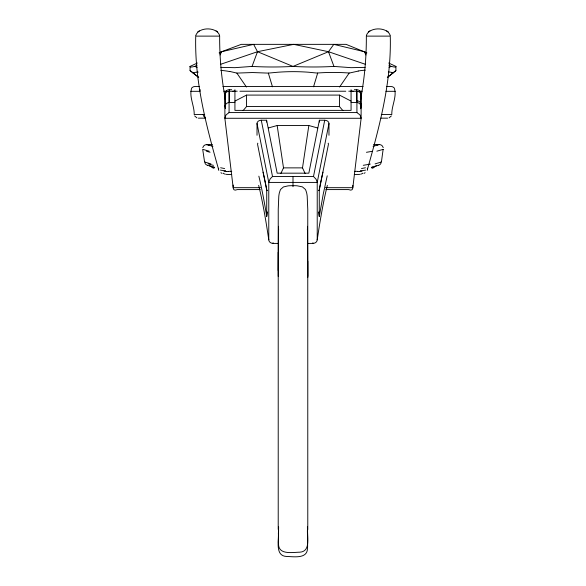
<?xml version="1.0" encoding="UTF-8"?>
<svg xmlns="http://www.w3.org/2000/svg" width="586" height="586" viewBox="0 0 586 586"><rect width="100%" height="100%" fill="white"/><g stroke="black" fill="none" stroke-linecap="round" stroke-linejoin="round"><path stroke-width="0.88" d="M278.218 252.258L278.218 529.436M293 186.692L293 176.481M387.983 77L395.894 70.635L395.938 66.416L388.657 63.024M278.233 270.542L278.431 226.482M307.569 226.313L307.357 230.012M204.682 114.541L194.2 114.548C194.515 105.868 188.707 96.272 191.747 87.944L193.263 86.831L194.948 86.479L199.313 86.479M327.222 175.807L323.238 194.164L319.275 216.468L318.528 211.978M360.69 99.474L361.115 95.73A4.227 4.021 0 0 0 356.918 91.262L351.073 91.262M278.614 530.63L278.511 531.568A51.011 51.011 0 0 0 278.372 533.377C278.877 540.907 274.981 555.968 286.495 556.451C293.776 556.619 307.665 559.198 307.489 548.049A51.026 51.026 0 0 0 307.628 546.24L307.386 530.63M360.698 108.74L361.115 105.187A4.227 3.934 0 0 0 356.918 100.821M278.614 526.917L278.372 542.218A51.026 50.008 0 0 0 278.504 543.991C278.497 555.184 292.604 552.283 299.907 552.18C310.954 551.426 307.093 536.937 307.628 529.612A51.011 49.993 0 0 0 307.496 527.832L307.386 526.917M218.527 168.761L218.644 169.566M312.924 242.685L312.814 243.417L307.416 243.417M386.687 86.479L391.052 86.479L392.737 86.831L394.253 87.944C397.293 96.272 391.485 105.868 391.8 114.548L381.318 114.541M305.108 173.441L302.501 167.874L308.837 125.529L317.634 127.968M375.091 163.882L381.42 161.992L383.127 149.386M360.69 95.833L360.939 94.2A4.227 3.934 0 0 0 356.757 89.709L354.318 89.709M360.69 108.666L360.939 94.2M361.196 95.936C364.763 76.209 366.448 56.161 366.345 36.12L390.269 36.12C391.499 81.608 379.699 125.865 367.459 169.251L367.356 169.566M366.353 35.585C369.063 26.685 387.536 26.648 390.254 35.585M367.459 169.251L367.473 168.761M195.746 35.585C198.5 26.707 216.966 26.626 219.647 35.585M328.973 135.285L328.973 123.521A4.241 3.304 0 0 0 324.717 120.24L319.392 120.233L308.837 173.17L277.163 173.17L266.608 120.233L261.283 120.233A4.241 3.304 0 0 0 257.02 123.521L257.027 135.285M327.34 185.359A185.344 17.917 -85.5 0 0 317.224 239.864L317.224 182.246L316.066 179.213L313.495 176.481L324.717 120.233M328.973 123.521L317.224 182.414L268.776 182.414L257.027 123.521M328.446 144.273L319.275 190.252L319.275 216.468M313.539 86.794L317.663 73.111L308.361 72.21A152.243 112.402 0 0 0 277.639 72.246L268.337 73.111L252.485 72.539L236.854 73.089L229.705 71.426M220.922 67.375L234.979 67.668L252.053 66.416L257.51 51.707L253.635 44.353L221.625 51.707L219.201 52.835M280.892 173.441L283.499 167.874L277.163 125.529L268.366 127.968M267.502 211.927L266.725 216.468L266.117 212.777A198.258 19.162 85.5 0 0 258.858 176.166M220.028 54.974L221.625 51.707L241.307 44.353L346.114 44.353L366.799 52.835M202.785 147.613L203.664 145.943L205.188 144.823L212.352 144.478M380.966 163.369L379.999 164.571L378.087 165.552L378.666 165.347M339.58 87.036L349.146 73.103L358.229 71.089M220.468 64.357L257.51 51.707L293 66.416L328.49 51.707L333.786 44.353L364.375 51.707L366.748 53.004M391.353 115.925L389.053 117.903M243.058 110.659L246.545 106.557L246.545 95.086L339.455 95.086L351.073 101.107M362.844 173.141L362.426 173.485M395.894 70.635L387.324 77.425M313.495 176.481L272.505 176.481L270.153 178.884L268.776 182.349L268.776 239.864A185.344 17.917 85.5 0 0 258.66 185.359M365.115 172.709L364.067 173.375M199.335 30.875L197.76 31.812M369.905 30.875L368.338 31.812M198.647 77.44L190.062 70.569L190.062 66.416A82.897 6.014 -27.2 0 0 192.259 66.936L194.699 66.416L197.072 65.119M219.252 53.004L221.625 51.707M234.927 101.107L246.545 95.086M361.906 173.778L360.646 174.189M190.062 66.416L197.343 63.024M395.946 66.423A82.897 6.014 27.2 0 1 393.741 66.936L391.302 66.416L389.053 67.309M319.077 190.516L318.74 190.589M229.082 112.578L226.013 114.922L224.863 118.277L361.137 118.277L359.987 114.922L356.918 112.578L229.082 112.578L229.082 91.262L234.927 91.262M376.175 165.955L377.245 165.596L374.154 166.607M380.812 162.19L381.42 161.992M377.084 145.167C378.834 144.207 380.944 144.368 382.336 145.943L383.215 147.613M383.259 149.335L376.864 151.173M375.531 166.175L371.326 167.45L372.857 167.003M373.092 146.383L379.135 144.478L373.648 144.478M257.51 51.707L293.711 44.353L328.49 51.707L365.532 64.357M359.767 174.342L357.24 174.525A13.727 4.278 0 0 1 355.812 174.54L354.281 174.511M365.078 67.375L351.021 67.668L333.947 66.416A197.46 102.997 3.1 0 1 293 66.43A197.46 102.997 -3.1 0 1 252.061 66.416M231.719 171.317L230.415 171.405M228.401 171.5L226.247 171.573M231.719 174.511L230.188 174.54A13.727 4.278 0 0 1 228.767 174.525L226.233 174.342M223.837 91.233L226.76 91.218M232.723 91.196L237.227 91.189M222.9 86.479L363.1 86.479M225.31 108.666L225.061 94.2A4.227 3.934 0 0 1 229.243 89.709L231.682 89.709M190.765 91.321L200.068 91.313A4.227 3.875 90 0 1 200.134 89.599M385.932 91.313L395.235 91.321M225.061 107.033A4.227 3.934 0 0 1 229.243 102.543L234.927 102.543M351.073 102.543L356.757 102.543A4.227 3.934 0 0 1 360.939 107.033M246.545 106.557L339.455 106.557L342.942 110.659M198.376 118.152L205.063 118.152M380.937 118.152L387.624 118.152M277.163 125.529L308.837 125.529M283.499 167.874L302.501 167.874M260.58 187.681L233.177 187.681L224.885 118.467L224.885 95.73A4.227 4.021 0 0 1 229.082 91.262M325.42 187.681L352.823 187.681L361.115 118.467L361.115 95.73M260.184 189.586L237.403 189.586L235.154 190.15L233.873 189.666L233.279 188.458A181.689 7.142 84.2 0 1 233.162 185.059M325.816 189.586L348.597 189.586L350.809 190.15L352.127 189.666L352.721 188.458A181.763 7.142 -84.2 0 0 352.831 185.403M278.584 243.417L273.186 243.417L273.076 242.685M359.24 91.218L362.163 91.233M348.773 91.189L353.277 91.196M359.753 171.573L357.599 171.5M355.585 171.405L354.867 171.361M388.335 71.91L390.415 72.144A87.358 21.733 -36 0 1 392.122 72.583M267.26 190.589L266.908 190.509M225.354 174.189L224.094 173.778M209.136 151.173L202.69 149.32L204.58 161.992L210.909 163.882M197.167 67.309L194.699 66.416M212.908 146.383L206.865 144.478L208.916 145.167M213.143 167.003L214.674 167.45L210.469 166.175M211.846 166.607L208.755 165.596L209.825 165.955M205.188 162.197L204.58 161.992M207.334 165.347L207.913 165.552L206.001 164.571L205.034 163.369M392.093 72.605L392.979 72.994M388.928 65.119L391.302 66.416M196.947 117.903L194.647 115.925M221.933 173.375L220.885 172.709M388.24 31.812L386.665 30.875M217.662 31.812L216.095 30.875M223.574 173.485L223.156 173.141M190.062 70.569L198.713 77.396M236.854 73.089L246.442 87.028M364.375 51.707L365.972 54.974M328.49 51.707L333.947 66.416M268.337 73.111L272.468 86.794M218.541 169.251C206.301 125.865 194.501 81.608 195.731 36.12L219.655 36.12C219.545 56.161 221.237 76.209 224.804 95.936M261.283 120.233L272.505 176.481M257.554 144.273L266.725 190.252L266.725 216.468M225.061 94.2L225.31 95.833M224.885 95.73L225.31 99.474M278.643 230.012L278.431 226.313M307.569 226.482L307.775 276.365M278.225 276.365L278.24 209.312L278.79 196.325A52.205 40.683 0 0 1 279.361 192.787L280.284 190.062A10.724 8.358 0 0 1 280.679 189.344L283.434 186.941L288.078 185.865A38.91 30.318 0 0 1 292.216 185.681L293.784 185.667A42.104 32.809 0 0 1 297.102 185.791L302.376 186.861L305.321 189.344A10.724 8.358 0 0 1 305.716 190.062L306.544 192.428A50.315 39.203 0 0 1 307.196 196.325L307.76 209.312L307.782 529.436M356.918 91.262L356.918 112.578M356.757 89.709L356.757 102.543M351.073 89.709L351.073 110.38L234.927 110.38L234.927 89.709M339.455 95.086L339.455 106.557M319.392 120.233L319.392 122.064M307.782 261.158L307.782 277.515M266.608 120.233L266.608 122.064M229.243 89.709L229.243 102.543M193.124 73.03A86.86 21.462 35.7 0 1 198.236 72.093M220.849 70.401A49.012 28.699 24.9 0 1 229.734 71.587M317.663 72.986A165.325 118.028 -10.4 0 1 349.175 73.008M358.251 71.001A47.107 27.784 -25.1 0 1 365.254 70.188M317.158 239.864A4.483 3.494 0 0 1 312.814 243.439M273.186 243.439A4.483 3.494 0 0 1 268.842 239.864M239.901 91.226A232.444 0.842 0 0 1 345.769 91.233M205.371 117.757A4.227 3.846 -90 0 1 203.188 114.541M374.366 167.296A34.083 3.963 -4.4 0 1 371.993 168.314M365.444 167.757A34.083 2.674 -7.4 0 1 361.496 168.541M214.015 168.299A34.083 3.941 4.4 0 1 211.649 167.296M224.606 168.548A34.083 2.666 7.4 0 1 220.629 167.757M370.293 164.065A39.013 2.996 -5.8 0 1 363.261 165.303M213.443 165.34A39.013 3.992 3.8 0 1 208.111 163.78M371.934 151.349A39.797 2.93 -5.6 0 1 366.44 152.294M210.074 152.235A39.797 3.912 3.6 0 1 206.287 151.071M218.79 170.35A19.777 5.384 -4.5 0 1 218.563 169.566M218.512 168.761A13.764 3.487 -1.4 0 1 218.768 168.219M225.603 170.57A10.13 1.948 -4.4 0 1 220.373 170.087M230.393 171.288A17.206 2.498 -3.3 0 1 228.474 171.383M226.313 171.53A10.109 1.663 -3.6 0 1 223.999 171.522M367.437 169.566A19.777 5.384 4.5 0 1 367.21 170.35M367.232 168.219A13.764 3.487 1.4 0 1 367.488 168.761M357.526 171.383A17.206 2.498 3.3 0 1 355.607 171.288M362.002 171.522A10.109 1.663 3.6 0 1 359.687 171.53M365.627 170.087A10.13 1.948 4.4 0 1 360.397 170.57M263.048 172.203A202.412 19.155 85.6 0 1 266.96 190.64M257.899 143.621A4.241 3.304 0 0 1 257.54 143.189M319.033 190.655A202.412 19.155 -85.6 0 1 322.945 172.203M328.46 143.189A4.241 3.304 0 0 1 328.101 143.621"/></g></svg>
